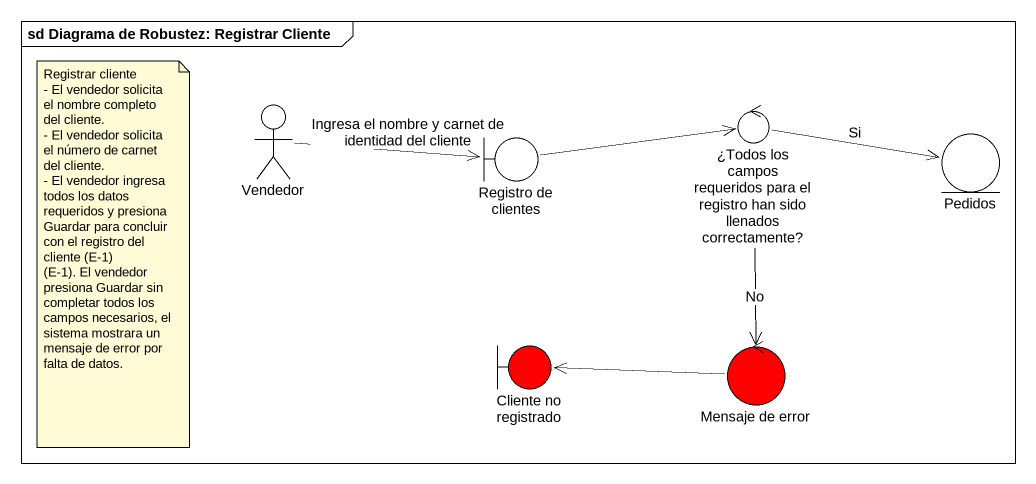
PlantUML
@startuml
mainframe sd Diagrama de Robustez: Registrar Cliente
actor Vendedor
control "¿Todos los campos requeridos para el registro han sido llenados correctamente?" as Todos_los_campos_requeridos
boundary "Registro de clientes" as Registro_de_clientes
entity Pedidos
boundary "Cliente no registrado" as Cliente_no_registrado #FF0000
control "Mensaje de error" as Mensaje_de_error #FF0000
Vendedor -right-> Registro_de_clientes : Ingresa el nombre y carnet de identidad del cliente
Todos_los_campos_requeridos -right-> Pedidos : Si
Todos_los_campos_requeridos --> Mensaje_de_error : No
Registro_de_clientes -right-> Todos_los_campos_requeridos
Mensaje_de_error -left-> Cliente_no_registrado
note as N1
  Registrar cliente
  - El vendedor solicita el nombre completo del cliente.
  - El vendedor solicita el número de carnet del cliente.
  - El vendedor ingresa todos los datos requeridos y presiona Guardar para concluir con el registro del cliente (E-1)
  (E-1). El vendedor presiona Guardar sin completar todos los campos necesarios, el sistema mostrara un mensaje de error por falta de datos.
end note
@enduml
